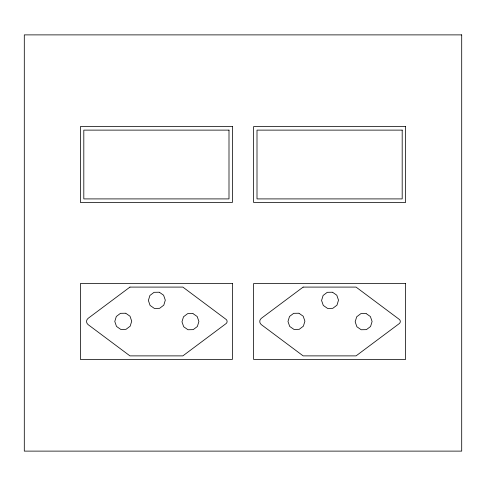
<?xml version="1.0" encoding="UTF-8"?>
<svg xmlns="http://www.w3.org/2000/svg" width="486" height="486" viewBox="0 0 486 486"><rect width="100%" height="100%" fill="white"/><g stroke="black" fill="none" stroke-linecap="round" stroke-linejoin="round"><path stroke-width="0.73" d="M159.311 292.22L154.074 292.317L149.901 295.476L148.382 300.482L150.089 305.427L154.378 308.422L159.608 308.318L163.788 305.165L165.307 300.16L163.6 295.215L159.548 292.39M332.503 292.22L327.272 292.317L323.099 295.476L321.574 300.482L323.287 305.427L327.576 308.422L332.807 308.318L336.98 305.165L338.505 300.16L336.792 295.215L332.746 292.39M125.71 313.227L120.479 313.324L116.306 316.477L114.787 321.483L116.494 326.428L120.783 329.423L126.014 329.326L130.187 326.173L131.712 321.167L130.005 316.222L125.953 313.397M192.906 313.543L187.669 313.646L183.495 316.799L181.977 321.805L183.684 326.75L187.973 329.745L193.203 329.648L197.383 326.489L198.902 321.483L197.195 316.538L193.142 313.713M298.908 313.227L293.678 313.324L289.504 316.477L287.979 321.483L289.692 326.428L293.981 329.423L299.212 329.326L303.385 326.173L304.91 321.167L303.197 316.222L299.151 313.397M366.098 313.543L360.867 313.646L356.694 316.799L355.169 321.805L356.882 326.75L361.171 329.745L366.401 329.648L370.575 326.489L372.1 321.483L370.387 316.538L366.341 313.713M129.944 287.092L88.154 318.318A3.955 3.955 0 0 0 88.154 324.654L129.944 355.88L182.858 355.88L226.063 323.597A2.637 2.637 0 0 0 226.063 319.375L182.858 287.092L129.944 287.092M303.143 287.092L261.346 318.318A3.955 3.955 0 0 0 261.346 324.654L303.143 355.88L356.056 355.88L399.261 323.597A2.637 2.637 0 0 0 399.261 319.375L356.056 287.092L303.143 287.092M461.7 34.883L24.3 34.883L24.3 451.117L461.7 451.117L461.7 34.883M232.417 126.597L80.384 126.597L80.384 202.437L232.417 202.437L232.417 126.597M405.616 126.597L253.583 126.597L253.583 202.437L405.616 202.437L405.616 126.597M228.997 130.12L83.811 130.12L83.811 198.908L228.997 198.908L228.997 130.12M402.189 130.12L257.003 130.12L257.003 198.908L402.189 198.908L402.189 130.12M232.417 283.563L80.384 283.563L80.384 359.403L232.417 359.403L232.417 283.563M405.616 283.563L253.583 283.563L253.583 359.403L405.616 359.403L405.616 283.563"/></g></svg>
